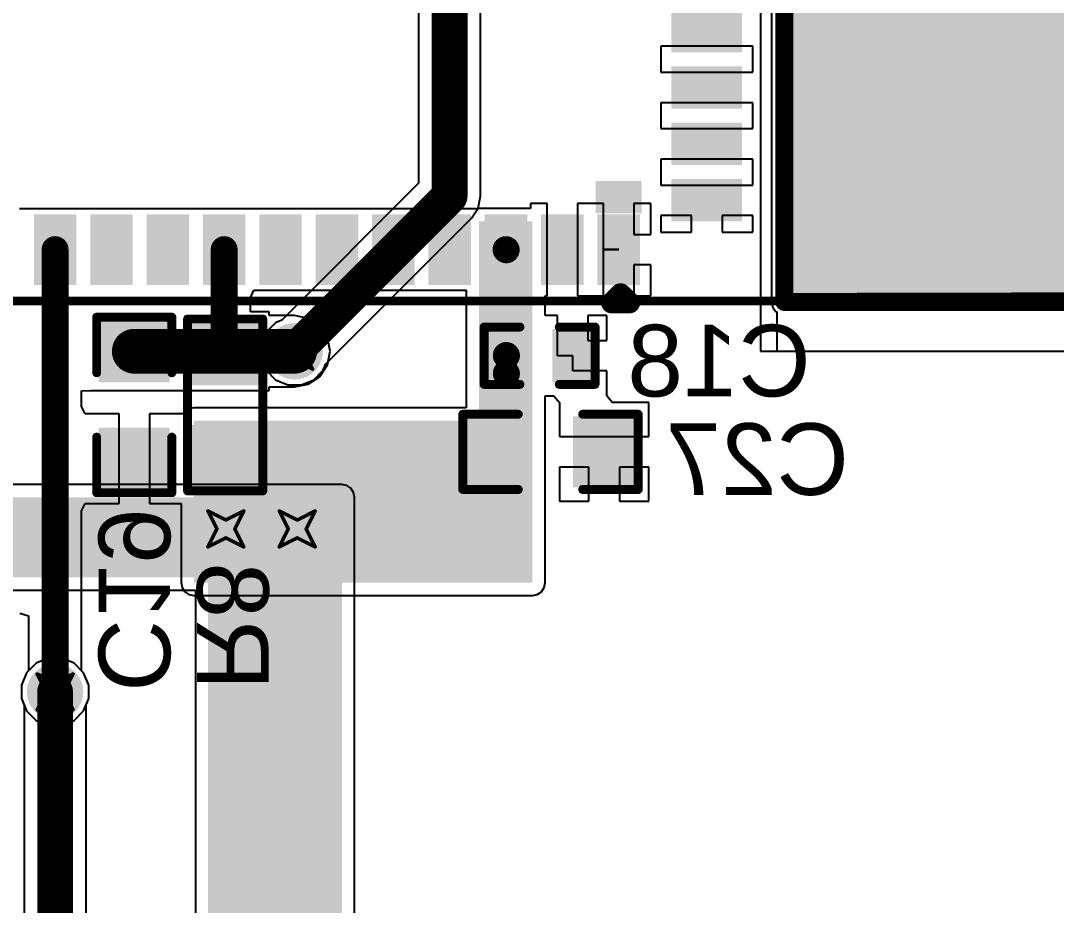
# Model space of a CAD drawing. Header units: inches. Extents: x -0.4 to 12.9, y -0.9 to 6.
# Drawn here: x 2.715 to 3.294, y 1.05 to 1.544 of the extents above; entities that cross this region are included whole.
import ezdxf

# ---------------------------------------------------------------- set-up
doc = ezdxf.new("R2010")
doc.units = ezdxf.units.IN
doc.header["$MEASUREMENT"] = 0
for name, color, linetype in [('Board Outline', 216, 'Continuous'), ('Bottom Layer', 5, 'Continuous'), ('Bottom Overlay', 54, 'Continuous'), ('Bottom Paste', 16, 'Continuous'), ('Bottom Solder', 6, 'Continuous'), ('Deimensions', 6, 'Continuous'), ('Drill Drawing', 1, 'Continuous'), ('Keep-Out Layer', 6, 'Continuous'), ('Multi-Layer', 9, 'Continuous'), ('Top Layer', 1, 'Continuous'), ('Top Solder', 216, 'Continuous'), ('Via Holes', 16, 'Continuous')]:
    doc.layers.add(name, color=color, linetype=linetype)
doc.styles.add('Arial', font='', dxfattribs={"height": 0.2})
doc.styles.get('Arial').set_extended_font_data('Arial')

# ---------------------------------------------------------------- blocks, each defined once
blk = doc.blocks.new('ESP32_MINI_1_N4_B_5')
at = {"layer": 'Bottom Layer'}
for points in [[(-0.24803, 0.13386), (-0.21654, 0.13386), (-0.21654, 0.11811), (-0.24803, 0.11811)], [(-0.24803, 0.10236), (-0.21654, 0.10236), (-0.21654, 0.08661), (-0.24803, 0.08661)], [(-0.24803, 0.07087), (-0.21654, 0.07087), (-0.21654, 0.05512), (-0.24803, 0.05512)], [(-0.24803, 0.03937), (-0.21654, 0.03937), (-0.21654, 0.02362), (-0.24803, 0.02362)], [(-0.24803, 0.00787), (-0.21654, 0.00787), (-0.21654, -0.00787), (-0.24803, -0.00787)], [(-0.24803, -0.02362), (-0.21654, -0.02362), (-0.21654, -0.03937), (-0.24803, -0.03937)], [(-0.24803, -0.05512), (-0.21654, -0.05512), (-0.21654, -0.07087), (-0.24803, -0.07087)], [(-0.24803, -0.08661), (-0.21654, -0.08661), (-0.21654, -0.10236), (-0.24803, -0.10236)], [(-0.24803, -0.11811), (-0.21654, -0.11811), (-0.21654, -0.13386), (-0.24803, -0.13386)], [(-0.24803, -0.14961), (-0.21654, -0.14961), (-0.21654, -0.16535), (-0.24803, -0.16535)], [(-0.24803, -0.1811), (-0.21654, -0.1811), (-0.21654, -0.19685), (-0.24803, -0.19685)], [(-0.19685, -0.22244), (-0.19685, -0.25394), (-0.2126, -0.25394), (-0.2126, -0.22244)], [(-0.16535, -0.22244), (-0.16535, -0.25394), (-0.1811, -0.25394), (-0.1811, -0.22244)], [(-0.13386, -0.22244), (-0.13386, -0.25394), (-0.14961, -0.25394), (-0.14961, -0.22244)], [(-0.10236, -0.22244), (-0.10236, -0.25394), (-0.11811, -0.25394), (-0.11811, -0.22244)]]:
    blk.add_hatch(color=5, dxfattribs=at).paths.add_polyline_path(points)
at = {"layer": 'Bottom Overlay'}
for points in [[(-0.21202, -0.20173), (-0.19402, -0.20173), (-0.19402, -0.1761), (-0.21202, -0.1761)], [(-0.213, -0.46499), (-0.185, -0.46499), (-0.185, -0.30099), (-0.213, -0.30099)], [(-0.116, -0.30099), (-0.144, -0.30099), (-0.144, -0.46499), (-0.116, -0.46499)]]:
    blk.add_hatch(color=54, dxfattribs=at).paths.add_polyline_path(points)
at = {"layer": 'Bottom Paste'}
for points in [[(-0.24803, 0.13386), (-0.21654, 0.13386), (-0.21654, 0.11811), (-0.24803, 0.11811)], [(-0.24803, 0.10236), (-0.21654, 0.10236), (-0.21654, 0.08661), (-0.24803, 0.08661)], [(-0.24803, 0.07087), (-0.21654, 0.07087), (-0.21654, 0.05512), (-0.24803, 0.05512)], [(-0.24803, 0.03937), (-0.21654, 0.03937), (-0.21654, 0.02362), (-0.24803, 0.02362)], [(-0.24803, 0.00787), (-0.21654, 0.00787), (-0.21654, -0.00787), (-0.24803, -0.00787)], [(-0.24803, -0.02362), (-0.21654, -0.02362), (-0.21654, -0.03937), (-0.24803, -0.03937)], [(-0.24803, -0.05512), (-0.21654, -0.05512), (-0.21654, -0.07087), (-0.24803, -0.07087)], [(-0.24803, -0.08661), (-0.21654, -0.08661), (-0.21654, -0.10236), (-0.24803, -0.10236)], [(-0.24803, -0.11811), (-0.21654, -0.11811), (-0.21654, -0.13386), (-0.24803, -0.13386)], [(-0.24803, -0.14961), (-0.21654, -0.14961), (-0.21654, -0.16535), (-0.24803, -0.16535)], [(-0.24803, -0.1811), (-0.21654, -0.1811), (-0.21654, -0.19685), (-0.24803, -0.19685)], [(-0.19685, -0.22244), (-0.19685, -0.25394), (-0.2126, -0.25394), (-0.2126, -0.22244)], [(-0.16535, -0.22244), (-0.16535, -0.25394), (-0.1811, -0.25394), (-0.1811, -0.22244)], [(-0.13386, -0.22244), (-0.13386, -0.25394), (-0.14961, -0.25394), (-0.14961, -0.22244)], [(-0.10236, -0.22244), (-0.10236, -0.25394), (-0.11811, -0.25394), (-0.11811, -0.22244)]]:
    blk.add_hatch(color=16, dxfattribs=at).paths.add_polyline_path(points)
at = {"layer": 'Bottom Solder'}
for points in [[(-0.25203, 0.13786), (-0.21254, 0.13786), (-0.21254, 0.11411), (-0.25203, 0.11411)], [(-0.25203, 0.10636), (-0.21254, 0.10636), (-0.21254, 0.08261), (-0.25203, 0.08261)], [(-0.25203, 0.07487), (-0.21254, 0.07487), (-0.21254, 0.05112), (-0.25203, 0.05112)], [(-0.25203, 0.04337), (-0.21254, 0.04337), (-0.21254, 0.01962), (-0.25203, 0.01962)], [(-0.25203, 0.01187), (-0.21254, 0.01187), (-0.21254, -0.01187), (-0.25203, -0.01187)], [(-0.25203, -0.01962), (-0.21254, -0.01962), (-0.21254, -0.04337), (-0.25203, -0.04337)], [(-0.25203, -0.05112), (-0.21254, -0.05112), (-0.21254, -0.07487), (-0.25203, -0.07487)], [(-0.25203, -0.08261), (-0.21254, -0.08261), (-0.21254, -0.10636), (-0.25203, -0.10636)], [(-0.25203, -0.11411), (-0.21254, -0.11411), (-0.21254, -0.13786), (-0.25203, -0.13786)], [(-0.25203, -0.14561), (-0.21254, -0.14561), (-0.21254, -0.16935), (-0.25203, -0.16935)], [(-0.25203, -0.1771), (-0.21254, -0.1771), (-0.21254, -0.20085), (-0.25203, -0.20085)], [(-0.19285, -0.21844), (-0.19285, -0.25794), (-0.2166, -0.25794), (-0.2166, -0.21844)], [(-0.16135, -0.21844), (-0.16135, -0.25794), (-0.1851, -0.25794), (-0.1851, -0.21844)], [(-0.12986, -0.21844), (-0.12986, -0.25794), (-0.15361, -0.25794), (-0.15361, -0.21844)], [(-0.09836, -0.21844), (-0.09836, -0.25794), (-0.12211, -0.25794), (-0.12211, -0.21844)]]:
    blk.add_hatch(color=6, dxfattribs=at).paths.add_polyline_path(points)
at = {"layer": 'Keep-Out Layer'}
blk.add_hatch(color=6, dxfattribs=at).paths.add_polyline_path([(-0.259, -0.48099), (0.26, -0.48099), (0.26, -0.28399), (-0.259, -0.28399)])
at = {"layer": 'Bottom Overlay'}
for points in [[(-0.261, 0.268, 0.005, 0.005, 0), (-0.261, -0.2815, 0.005, 0.005, 0)], [(-0.262, -0.185, 0.01181, 0.01181, 0), (-0.257, -0.19, 0.01181, 0.01181, 0)], [(-0.262, -0.185, 0.01181, 0.01181, 0), (-0.262, -0.195, 0.01181, 0.01181, 0)], [(-0.257, -0.19, 0.01181, 0.01181, 0), (-0.262, -0.195, 0.01181, 0.01181, 0)], [(-0.261, -0.2815, 0.005, 0.005, 0), (-0.261, -0.483, 0.005, 0.005, 0)], [(-0.261, -0.2815, 0.005, 0.005, 0), (0.2615, -0.2815, 0.005, 0.005, 0)]]:
    blk.add_lwpolyline(points, format="xyseb", dxfattribs=at)
for points in [[(-0.26495, -0.185, 0.00591, 0.00591, 1), (-0.25905, -0.185, 0.00591, 0.00591, 1)], [(-0.26495, -0.185, 0.00591, 0.00591, 1), (-0.25905, -0.185, 0.00591, 0.00591, 1)], [(-0.25995, -0.19, 0.00591, 0.00591, 1), (-0.25405, -0.19, 0.00591, 0.00591, 1)], [(-0.25995, -0.19, 0.00591, 0.00591, 1), (-0.25405, -0.19, 0.00591, 0.00591, 1)], [(-0.26495, -0.195, 0.00591, 0.00591, 1), (-0.25905, -0.195, 0.00591, 0.00591, 1)], [(-0.26495, -0.195, 0.00591, 0.00591, 1), (-0.25905, -0.195, 0.00591, 0.00591, 1)], [(-0.26225, -0.2815, 0.0025, 0.0025, 1), (-0.25975, -0.2815, 0.0025, 0.0025, 1)], [(-0.26225, -0.2815, 0.0025, 0.0025, 1), (-0.25975, -0.2815, 0.0025, 0.0025, 1)], [(-0.26225, -0.2815, 0.0025, 0.0025, 1), (-0.25975, -0.2815, 0.0025, 0.0025, 1)]]:
    blk.add_lwpolyline(points, format="xyseb", close=True, dxfattribs=at)
blk = doc.blocks.new('R___0603_B_16')
at = {"layer": 'Bottom Layer'}
for points in [[(-0.045, -0.0175), (-0.045, 0.0175), (-0.015, 0.0175), (-0.015, -0.0175)], [(0.015, -0.0175), (0.015, 0.0175), (0.045, 0.0175), (0.045, -0.0175)]]:
    blk.add_hatch(color=5, dxfattribs=at).paths.add_polyline_path(points)
at = {"layer": 'Bottom Paste'}
for points in [[(-0.045, -0.0175), (-0.045, 0.0175), (-0.015, 0.0175), (-0.015, -0.0175)], [(0.015, -0.0175), (0.015, 0.0175), (0.045, 0.0175), (0.045, -0.0175)]]:
    blk.add_hatch(color=16, dxfattribs=at).paths.add_polyline_path(points)
at = {"layer": 'Bottom Solder'}
for points in [[(-0.049, -0.0215), (-0.049, 0.0215), (-0.011, 0.0215), (-0.011, -0.0215)], [(0.011, -0.0215), (0.011, 0.0215), (0.049, 0.0215), (0.049, -0.0215)]]:
    blk.add_hatch(color=6, dxfattribs=at).paths.add_polyline_path(points)
at = {"layer": 'Bottom Overlay'}
for points in [[(-0.048, 0.021, 0.005, 0.005, 0), (-0.048, -0.021, 0.005, 0.005, 0)], [(-0.048, 0.021, 0.005, 0.005, 0), (0.048, 0.021, 0.005, 0.005, 0)], [(0.048, 0.021, 0.005, 0.005, 0), (0.048, -0.021, 0.005, 0.005, 0)], [(-0.048, -0.021, 0.005, 0.005, 0), (0.048, -0.021, 0.005, 0.005, 0)]]:
    blk.add_lwpolyline(points, format="xyseb", dxfattribs=at)
for points in [[(-0.04925, 0.021, 0.0025, 0.0025, 1), (-0.04675, 0.021, 0.0025, 0.0025, 1)], [(-0.04925, 0.021, 0.0025, 0.0025, 1), (-0.04675, 0.021, 0.0025, 0.0025, 1)], [(0.04675, 0.021, 0.0025, 0.0025, 1), (0.04925, 0.021, 0.0025, 0.0025, 1)], [(0.04675, 0.021, 0.0025, 0.0025, 1), (0.04925, 0.021, 0.0025, 0.0025, 1)], [(-0.04925, -0.021, 0.0025, 0.0025, 1), (-0.04675, -0.021, 0.0025, 0.0025, 1)], [(-0.04925, -0.021, 0.0025, 0.0025, 1), (-0.04675, -0.021, 0.0025, 0.0025, 1)], [(0.04675, -0.021, 0.0025, 0.0025, 1), (0.04925, -0.021, 0.0025, 0.0025, 1)], [(0.04675, -0.021, 0.0025, 0.0025, 1), (0.04925, -0.021, 0.0025, 0.0025, 1)]]:
    blk.add_lwpolyline(points, format="xyseb", close=True, dxfattribs=at)
blk = doc.blocks.new('C___0603_B_41')
at = {"layer": 'Bottom Layer'}
for points in [[(-0.045, -0.0175), (-0.045, 0.0175), (-0.015, 0.0175), (-0.015, -0.0175)], [(0.015, -0.0175), (0.015, 0.0175), (0.045, 0.0175), (0.045, -0.0175)]]:
    blk.add_hatch(color=5, dxfattribs=at).paths.add_polyline_path(points)
at = {"layer": 'Bottom Paste'}
for points in [[(-0.045, -0.0175), (-0.045, 0.0175), (-0.015, 0.0175), (-0.015, -0.0175)], [(0.015, -0.0175), (0.015, 0.0175), (0.045, 0.0175), (0.045, -0.0175)]]:
    blk.add_hatch(color=16, dxfattribs=at).paths.add_polyline_path(points)
at = {"layer": 'Bottom Solder'}
for points in [[(-0.04736, -0.01986), (-0.04736, 0.01986), (-0.01264, 0.01986), (-0.01264, -0.01986)], [(0.01264, -0.01986), (0.01264, 0.01986), (0.04736, 0.01986), (0.04736, -0.01986)]]:
    blk.add_hatch(color=6, dxfattribs=at).paths.add_polyline_path(points)
at = {"layer": 'Bottom Overlay'}
for points in [[(-0.018, 0.021, 0.005, 0.005, 0), (-0.049, 0.021, 0.005, 0.005, 0)], [(-0.049, 0.021, 0.005, 0.005, 0), (-0.049, -0.021, 0.005, 0.005, 0)], [(0.049, 0.021, 0.005, 0.005, 0), (0.018, 0.021, 0.005, 0.005, 0)], [(0.049, 0.021, 0.005, 0.005, 0), (0.049, -0.021, 0.005, 0.005, 0)], [(-0.018, -0.021, 0.005, 0.005, 0), (-0.049, -0.021, 0.005, 0.005, 0)], [(0.049, -0.021, 0.005, 0.005, 0), (0.018, -0.021, 0.005, 0.005, 0)]]:
    blk.add_lwpolyline(points, format="xyseb", dxfattribs=at)
for points in [[(-0.05025, 0.021, 0.0025, 0.0025, 1), (-0.04775, 0.021, 0.0025, 0.0025, 1)], [(-0.05025, 0.021, 0.0025, 0.0025, 1), (-0.04775, 0.021, 0.0025, 0.0025, 1)], [(-0.01925, 0.021, 0.0025, 0.0025, 1), (-0.01675, 0.021, 0.0025, 0.0025, 1)], [(0.01675, 0.021, 0.0025, 0.0025, 1), (0.01925, 0.021, 0.0025, 0.0025, 1)], [(0.04775, 0.021, 0.0025, 0.0025, 1), (0.05025, 0.021, 0.0025, 0.0025, 1)], [(0.04775, 0.021, 0.0025, 0.0025, 1), (0.05025, 0.021, 0.0025, 0.0025, 1)], [(-0.05025, -0.021, 0.0025, 0.0025, 1), (-0.04775, -0.021, 0.0025, 0.0025, 1)], [(-0.05025, -0.021, 0.0025, 0.0025, 1), (-0.04775, -0.021, 0.0025, 0.0025, 1)], [(-0.01925, -0.021, 0.0025, 0.0025, 1), (-0.01675, -0.021, 0.0025, 0.0025, 1)], [(0.01675, -0.021, 0.0025, 0.0025, 1), (0.01925, -0.021, 0.0025, 0.0025, 1)], [(0.04775, -0.021, 0.0025, 0.0025, 1), (0.05025, -0.021, 0.0025, 0.0025, 1)], [(0.04775, -0.021, 0.0025, 0.0025, 1), (0.05025, -0.021, 0.0025, 0.0025, 1)]]:
    blk.add_lwpolyline(points, format="xyseb", close=True, dxfattribs=at)
blk = doc.blocks.new('C___0603_B_45')
at = {"layer": 'Bottom Layer'}
for points in [[(-0.045, -0.0175), (-0.045, 0.0175), (-0.015, 0.0175), (-0.015, -0.0175)], [(0.015, -0.0175), (0.015, 0.0175), (0.045, 0.0175), (0.045, -0.0175)]]:
    blk.add_hatch(color=5, dxfattribs=at).paths.add_polyline_path(points)
at = {"layer": 'Bottom Paste'}
for points in [[(-0.045, -0.0175), (-0.045, 0.0175), (-0.015, 0.0175), (-0.015, -0.0175)], [(0.015, -0.0175), (0.015, 0.0175), (0.045, 0.0175), (0.045, -0.0175)]]:
    blk.add_hatch(color=16, dxfattribs=at).paths.add_polyline_path(points)
at = {"layer": 'Bottom Solder'}
for points in [[(-0.04736, -0.01986), (-0.04736, 0.01986), (-0.01264, 0.01986), (-0.01264, -0.01986)], [(0.01264, -0.01986), (0.01264, 0.01986), (0.04736, 0.01986), (0.04736, -0.01986)]]:
    blk.add_hatch(color=6, dxfattribs=at).paths.add_polyline_path(points)
at = {"layer": 'Bottom Overlay'}
for points in [[(-0.018, 0.021, 0.005, 0.005, 0), (-0.049, 0.021, 0.005, 0.005, 0)], [(-0.049, -0.021, 0.005, 0.005, 0), (-0.049, 0.021, 0.005, 0.005, 0)], [(0.049, 0.021, 0.005, 0.005, 0), (0.018, 0.021, 0.005, 0.005, 0)], [(0.049, -0.021, 0.005, 0.005, 0), (0.049, 0.021, 0.005, 0.005, 0)], [(-0.018, -0.021, 0.005, 0.005, 0), (-0.049, -0.021, 0.005, 0.005, 0)], [(0.049, -0.021, 0.005, 0.005, 0), (0.018, -0.021, 0.005, 0.005, 0)]]:
    blk.add_lwpolyline(points, format="xyseb", dxfattribs=at)
for points in [[(-0.05025, 0.021, 0.0025, 0.0025, 1), (-0.04775, 0.021, 0.0025, 0.0025, 1)], [(-0.05025, 0.021, 0.0025, 0.0025, 1), (-0.04775, 0.021, 0.0025, 0.0025, 1)], [(-0.01925, 0.021, 0.0025, 0.0025, 1), (-0.01675, 0.021, 0.0025, 0.0025, 1)], [(0.01675, 0.021, 0.0025, 0.0025, 1), (0.01925, 0.021, 0.0025, 0.0025, 1)], [(0.04775, 0.021, 0.0025, 0.0025, 1), (0.05025, 0.021, 0.0025, 0.0025, 1)], [(0.04775, 0.021, 0.0025, 0.0025, 1), (0.05025, 0.021, 0.0025, 0.0025, 1)], [(-0.05025, -0.021, 0.0025, 0.0025, 1), (-0.04775, -0.021, 0.0025, 0.0025, 1)], [(-0.05025, -0.021, 0.0025, 0.0025, 1), (-0.04775, -0.021, 0.0025, 0.0025, 1)], [(-0.01925, -0.021, 0.0025, 0.0025, 1), (-0.01675, -0.021, 0.0025, 0.0025, 1)], [(0.01675, -0.021, 0.0025, 0.0025, 1), (0.01925, -0.021, 0.0025, 0.0025, 1)], [(0.04775, -0.021, 0.0025, 0.0025, 1), (0.05025, -0.021, 0.0025, 0.0025, 1)], [(0.04775, -0.021, 0.0025, 0.0025, 1), (0.05025, -0.021, 0.0025, 0.0025, 1)]]:
    blk.add_lwpolyline(points, format="xyseb", close=True, dxfattribs=at)
blk = doc.blocks.new('C___0402_B_46')
at = {"layer": 'Bottom Layer'}
for points in [[(-0.0095, 0.0125), (-0.0095, -0.0125), (-0.0275, -0.0125), (-0.0275, 0.0125)], [(0.0275, 0.0125), (0.0275, -0.0125), (0.0095, -0.0125), (0.0095, 0.0125)]]:
    blk.add_hatch(color=5, dxfattribs=at).paths.add_polyline_path(points)
at = {"layer": 'Bottom Paste'}
for points in [[(-0.0095, 0.0125), (-0.0095, -0.0125), (-0.0275, -0.0125), (-0.0275, 0.0125)], [(0.0275, 0.0125), (0.0275, -0.0125), (0.0095, -0.0125), (0.0095, 0.0125)]]:
    blk.add_hatch(color=16, dxfattribs=at).paths.add_polyline_path(points)
at = {"layer": 'Bottom Solder'}
for points in [[(-0.00714, 0.01486), (-0.00714, -0.01486), (-0.02986, -0.01486), (-0.02986, 0.01486)], [(0.02986, 0.01486), (0.02986, -0.01486), (0.00714, -0.01486), (0.00714, 0.01486)]]:
    blk.add_hatch(color=6, dxfattribs=at).paths.add_polyline_path(points)
at = {"layer": 'Bottom Overlay'}
for points in [[(-0.031, 0.016, 0.005, 0.005, 0), (-0.031, -0.016, 0.005, 0.005, 0)], [(-0.011, 0.016, 0.005, 0.005, 0), (-0.031, 0.016, 0.005, 0.005, 0)], [(0.031, 0.016, 0.005, 0.005, 0), (0.011, 0.016, 0.005, 0.005, 0)], [(0.031, 0.016, 0.005, 0.005, 0), (0.031, -0.016, 0.005, 0.005, 0)], [(-0.011, -0.016, 0.005, 0.005, 0), (-0.031, -0.016, 0.005, 0.005, 0)], [(0.031, -0.016, 0.005, 0.005, 0), (0.011, -0.016, 0.005, 0.005, 0)]]:
    blk.add_lwpolyline(points, format="xyseb", dxfattribs=at)
for points in [[(-0.03225, 0.016, 0.0025, 0.0025, 1), (-0.02975, 0.016, 0.0025, 0.0025, 1)], [(-0.03225, 0.016, 0.0025, 0.0025, 1), (-0.02975, 0.016, 0.0025, 0.0025, 1)], [(-0.01225, 0.016, 0.0025, 0.0025, 1), (-0.00975, 0.016, 0.0025, 0.0025, 1)], [(0.00975, 0.016, 0.0025, 0.0025, 1), (0.01225, 0.016, 0.0025, 0.0025, 1)], [(0.02975, 0.016, 0.0025, 0.0025, 1), (0.03225, 0.016, 0.0025, 0.0025, 1)], [(0.02975, 0.016, 0.0025, 0.0025, 1), (0.03225, 0.016, 0.0025, 0.0025, 1)], [(-0.03225, -0.016, 0.0025, 0.0025, 1), (-0.02975, -0.016, 0.0025, 0.0025, 1)], [(-0.03225, -0.016, 0.0025, 0.0025, 1), (-0.02975, -0.016, 0.0025, 0.0025, 1)], [(-0.01225, -0.016, 0.0025, 0.0025, 1), (-0.00975, -0.016, 0.0025, 0.0025, 1)], [(0.00975, -0.016, 0.0025, 0.0025, 1), (0.01225, -0.016, 0.0025, 0.0025, 1)], [(0.02975, -0.016, 0.0025, 0.0025, 1), (0.03225, -0.016, 0.0025, 0.0025, 1)], [(0.02975, -0.016, 0.0025, 0.0025, 1), (0.03225, -0.016, 0.0025, 0.0025, 1)]]:
    blk.add_lwpolyline(points, format="xyseb", close=True, dxfattribs=at)

msp = doc.modelspace()

# ---------------------------------------------------------------- hatches: boundary and pattern name
at = {"layer": 'Bottom Layer'}
for points in [[(2.97154, 1.23), (3.0014, 1.23), (3.0014, 1.43177), (2.97154, 1.43177)], [(2.81225, 1.23), (2.99654, 1.23), (2.99654, 1.32054), (2.81225, 1.32054)]]:
    msp.add_hatch(color=5, dxfattribs=at).paths.add_polyline_path(points)
h = msp.add_hatch(color=5, dxfattribs=at)
edge = h.paths.add_edge_path()
edge.add_arc((2.86857, 1.35925), 0.01181, 0, 360)
h = msp.add_hatch(color=5, dxfattribs=at)
edge = h.paths.add_edge_path()
edge.add_arc((2.83012, 1.26), 0.01181, 0, 360)
h = msp.add_hatch(color=5, dxfattribs=at)
edge = h.paths.add_edge_path()
edge.add_arc((2.87, 1.26), 0.01181, 0, 360)
h = msp.add_hatch(color=5, dxfattribs=at)
edge = h.paths.add_edge_path()
edge.add_arc((2.73471, 1.169), 0.01181, 0, 360)
at = {"layer": 'Bottom Solder'}
h = msp.add_hatch(color=6, dxfattribs=at)
edge = h.paths.add_edge_path()
edge.add_arc((2.86857, 1.35925), 0.01581, 0, 360)
h = msp.add_hatch(color=6, dxfattribs=at)
edge = h.paths.add_edge_path()
edge.add_arc((2.83012, 1.26), 0.01581, 0, 360)
h = msp.add_hatch(color=6, dxfattribs=at)
edge = h.paths.add_edge_path()
edge.add_arc((2.87, 1.26), 0.01581, 0, 360)
h = msp.add_hatch(color=6, dxfattribs=at)
edge = h.paths.add_edge_path()
edge.add_arc((2.73471, 1.169), 0.01581, 0, 360)
at = {"layer": 'Top Layer'}
h = msp.add_hatch(color=1, dxfattribs=at)
edge = h.paths.add_edge_path()
edge.add_arc((2.86857, 1.35925), 0.01181, 0, 360)
for points in [[(2.57195, 1.23302), (2.89495, 1.23302), (2.89495, 1.27767), (2.57195, 1.27767)], [(2.82022, 0.26), (2.89495, 0.26), (2.89495, 1.27767), (2.82022, 1.27767)]]:
    msp.add_hatch(color=1, dxfattribs=at).paths.add_polyline_path(points)
h = msp.add_hatch(color=1, dxfattribs=at)
edge = h.paths.add_edge_path()
edge.add_arc((2.83012, 1.26), 0.01181, 0, 360)
h = msp.add_hatch(color=1, dxfattribs=at)
edge = h.paths.add_edge_path()
edge.add_arc((2.87, 1.26), 0.01181, 0, 360)
h = msp.add_hatch(color=1, dxfattribs=at)
edge = h.paths.add_edge_path()
edge.add_arc((2.73471, 1.169), 0.01181, 0, 360)
at = {"layer": 'Top Solder'}
h = msp.add_hatch(color=216, dxfattribs=at)
edge = h.paths.add_edge_path()
edge.add_arc((2.86857, 1.35925), 0.01581, 0, 360)
h = msp.add_hatch(color=216, dxfattribs=at)
edge = h.paths.add_edge_path()
edge.add_arc((2.83012, 1.26), 0.01581, 0, 360)
h = msp.add_hatch(color=216, dxfattribs=at)
edge = h.paths.add_edge_path()
edge.add_arc((2.87, 1.26), 0.01581, 0, 360)
h = msp.add_hatch(color=216, dxfattribs=at)
edge = h.paths.add_edge_path()
edge.add_arc((2.73471, 1.169), 0.01581, 0, 360)
at = {"layer": 'Via Holes'}
h = msp.add_hatch(color=7, dxfattribs=at)
edge = h.paths.add_edge_path()
edge.add_arc((2.86857, 1.35925), 0.00591, 0, 360)
h = msp.add_hatch(color=7, dxfattribs=at)
edge = h.paths.add_edge_path()
edge.add_arc((2.83012, 1.26), 0.00591, 0, 360)
h = msp.add_hatch(color=7, dxfattribs=at)
edge = h.paths.add_edge_path()
edge.add_arc((2.87, 1.26), 0.00591, 0, 360)
h = msp.add_hatch(color=7, dxfattribs=at)
edge = h.paths.add_edge_path()
edge.add_arc((2.73471, 1.169), 0.00591, 0, 360)

# ---------------------------------------------------------------- linework, layer by layer
at = {"layer": 'Board Outline'}
for points in [[(3.14219, 1.38678, 0.01, 0.01, 0), (3.14219, 1.91081, 0.01, 0.01, 0)], [(3.14219, 1.38678, 0.01, 0.01, 0), (3.34646, 1.38722, 0.01, 0.01, 0)]]:
    msp.add_lwpolyline(points, format="xyseb", dxfattribs=at)
msp.add_lwpolyline([(3.13969, 1.38678, 0.005, 0.005, 1), (3.14469, 1.38678, 0.005, 0.005, 1)], format="xyseb", close=True, dxfattribs=at)
msp.add_lwpolyline([(3.13969, 1.38678, 0.005, 0.005, 1), (3.14469, 1.38678, 0.005, 0.005, 1)], format="xyseb", close=True, dxfattribs=at)
at = {"layer": 'Bottom Layer'}
for p, q in [((3.13505, 1.91081), (3.13505, 1.38678)), ((3.12463, 1.52957), (3.07314, 1.52957)), ((3.07314, 1.52957), (3.07314, 1.5202)), ((3.12463, 1.5202), (3.12463, 1.52957)), ((3.07314, 1.5202), (3.07314, 1.51507)), ((3.12463, 1.51507), (3.12463, 1.5202)), ((3.07314, 1.51507), (3.12463, 1.51507)), ((3.12463, 1.49807), (3.07314, 1.49807)), ((3.07314, 1.49807), (3.07314, 1.4887)), ((3.12463, 1.4887), (3.12463, 1.49807)), ((3.07314, 1.4887), (3.07314, 1.48358)), ((3.12463, 1.48358), (3.12463, 1.4887)), ((3.07314, 1.48358), (3.12463, 1.48358)), ((3.12463, 1.46658), (3.07314, 1.46658)), ((3.07314, 1.46658), (3.07314, 1.4572)), ((3.12463, 1.4572), (3.12463, 1.46658)), ((3.07314, 1.4572), (3.07314, 1.45208)), ((3.12463, 1.45208), (3.12463, 1.4572)), ((3.07314, 1.45208), (3.12463, 1.45208)), ((3.00968, 1.44177), (3.0003, 1.44177)), ((3.0003, 1.44177), (3.0003, 1.43891)), ((3.00968, 1.41602), (3.00968, 1.44177)), ((3.04117, 1.44177), (3.02668, 1.44177)), ((3.02668, 1.44177), (3.02668, 1.41602)), ((3.04117, 1.41602), (3.04117, 1.44177)), ((3.06755, 1.44177), (3.05817, 1.44177)), ((3.05817, 1.44177), (3.05817, 1.42452)), ((3.06755, 1.42452), (3.06755, 1.44177)), ((2.71984, 1.43877), (2.71484, 1.43877)), ((2.72309, 1.43877), (2.71984, 1.43877)), ((2.74633, 1.43877), (2.72309, 1.43877)), ((2.75133, 1.43877), (2.74633, 1.43877)), ((2.75459, 1.43877), (2.75133, 1.43877)), ((2.77783, 1.43877), (2.75459, 1.43877)), ((2.78283, 1.43877), (2.77783, 1.43877)), ((2.78608, 1.43877), (2.78283, 1.43877)), ((2.80933, 1.43877), (2.78608, 1.43877)), ((2.81433, 1.43877), (2.80933, 1.43877)), ((2.81758, 1.43877), (2.81433, 1.43877)), ((2.84082, 1.43877), (2.81758, 1.43877)), ((2.84582, 1.43877), (2.84082, 1.43877)), ((2.84907, 1.43877), (2.84582, 1.43877)), ((2.87232, 1.43877), (2.84907, 1.43877)), ((2.87732, 1.43877), (2.87232, 1.43877)), ((2.88057, 1.43877), (2.87732, 1.43877)), ((2.90381, 1.43877), (2.88057, 1.43877)), ((2.90881, 1.43877), (2.90381, 1.43877)), ((2.91207, 1.43877), (2.90881, 1.43877)), ((2.93531, 1.43877), (2.91207, 1.43877)), ((2.94031, 1.43877), (2.93531, 1.43877)), ((2.94356, 1.43877), (2.94031, 1.43877)), ((2.97006, 1.43877), (2.94356, 1.43877)), ((2.97021, 1.43865), (2.97006, 1.43877)), ((2.97006, 1.43877), (2.97006, 1.43877)), ((2.97154, 1.43891), (2.97021, 1.43865)), ((3.0003, 1.43891), (2.97154, 1.43891)), ((3.09038, 1.43508), (3.07314, 1.43508)), ((3.07314, 1.43508), (3.07314, 1.42571)), ((3.09038, 1.42571), (3.09038, 1.43508)), ((3.12463, 1.43508), (3.10738, 1.43508)), ((3.10738, 1.43508), (3.10738, 1.42571)), ((3.12463, 1.42571), (3.12463, 1.43508)), ((3.05817, 1.42452), (3.06755, 1.42452)), ((3.07314, 1.42571), (3.09038, 1.42571)), ((3.10738, 1.42571), (3.12463, 1.42571)), ((3.00968, 1.39028), (3.00968, 1.41602)), ((3.02668, 1.41602), (3.02668, 1.39028)), ((3.04117, 1.39028), (3.04117, 1.41602)), ((3.04117, 1.41602), (3.04967, 1.41602)), ((3.04967, 1.41602), (3.04117, 1.41602)), ((3.04967, 1.41602), (3.04967, 1.41602)), ((3.06755, 1.40752), (3.05817, 1.40752)), ((3.05817, 1.40752), (3.05817, 1.39028)), ((3.06755, 1.39028), (3.06755, 1.40752)), ((2.84398, 1.38904), (2.84582, 1.39328)), ((2.84398, 1.38125), (2.84398, 1.38904)), ((2.84582, 1.39328), (2.84907, 1.39328)), ((2.84907, 1.39328), (2.87232, 1.39328)), ((2.87232, 1.39328), (2.87557, 1.39328)), ((2.87557, 1.39328), (2.88057, 1.39328)), ((2.88057, 1.39328), (2.90381, 1.39328)), ((2.90381, 1.39328), (2.90707, 1.39328)), ((2.90707, 1.39328), (2.91207, 1.39328)), ((2.91207, 1.39328), (2.93531, 1.39328)), ((2.93531, 1.39328), (2.93856, 1.39328)), ((2.93856, 1.39328), (2.94356, 1.39328)), ((2.94356, 1.39328), (2.9644, 1.39328)), ((2.9644, 1.39328), (2.9644, 1.32768)), ((3.00854, 1.37925), (3.00854, 1.39028)), ((3.00854, 1.39028), (3.00968, 1.39028)), ((3.02668, 1.39028), (3.04117, 1.39028)), ((3.05817, 1.39028), (3.06755, 1.39028)), ((3.13505, 1.38678), (3.13506, 1.38677)), ((3.13506, 1.38677), (3.13505, 1.38676)), ((3.13505, 1.38676), (3.13532, 1.38543)), ((3.13532, 1.38543), (3.1356, 1.38404)), ((3.1356, 1.38404), (3.1356, 1.38404)), ((3.1356, 1.38404), (3.1356, 1.38403)), ((3.1356, 1.38403), (3.13638, 1.38288)), ((2.85425, 1.38125), (2.84398, 1.38125)), ((2.85425, 1.37913), (2.85425, 1.38125)), ((2.86857, 1.37913), (2.85425, 1.37913)), ((2.87618, 1.37762), (2.86857, 1.37913)), ((2.88263, 1.37331), (2.87618, 1.37762)), ((3.01545, 1.37925), (3.00854, 1.37925)), ((3.01545, 1.35675), (3.01545, 1.37925)), ((3.04295, 1.37925), (3.03245, 1.37925)), ((3.03245, 1.37925), (3.03245, 1.36525)), ((3.04295, 1.36525), (3.04295, 1.37925)), ((3.13638, 1.38288), (3.13714, 1.38173)), ((3.13714, 1.38173), (3.13715, 1.38173)), ((3.13715, 1.38173), (3.13716, 1.38172)), ((3.13716, 1.38172), (3.13797, 1.38118)), ((3.13797, 1.38118), (3.13797, 1.35925)), ((2.88694, 1.36686), (2.88263, 1.37331)), ((2.88845, 1.35925), (2.88694, 1.36686)), ((3.03245, 1.36525), (3.04295, 1.36525)), ((2.88694, 1.35164), (2.88845, 1.35925)), ((3.02395, 1.35675), (3.01545, 1.35675)), ((3.02395, 1.34825), (3.02395, 1.35675)), ((3.13797, 1.35925), (3.31797, 1.35925)), ((2.88263, 1.34519), (2.88694, 1.35164)), ((2.87618, 1.34088), (2.88263, 1.34519)), ((3.04295, 1.34825), (3.02395, 1.34825)), ((3.04295, 1.33554), (3.04295, 1.34825)), ((2.7495, 1.33714), (2.75445, 1.33725)), ((2.7495, 1.32844), (2.7495, 1.33714)), ((2.75445, 1.33725), (2.7545, 1.33725)), ((2.7545, 1.33725), (2.80345, 1.33725)), ((2.80345, 1.33725), (2.80345, 1.33725)), ((2.80345, 1.33725), (2.80525, 1.33725)), ((2.80525, 1.33725), (2.80525, 1.33725)), ((2.80525, 1.33725), (2.85425, 1.33725)), ((2.85425, 1.33725), (2.85425, 1.33937)), ((2.85425, 1.33937), (2.86857, 1.33937)), ((2.86857, 1.33937), (2.87618, 1.34088)), ((3.00854, 1.23), (3.00854, 1.33425)), ((3.00854, 1.33425), (3.01342, 1.33425)), ((3.01342, 1.33425), (3.01654, 1.33054)), ((3.04295, 1.33425), (3.04295, 1.33554)), ((3.04606, 1.33054), (3.04295, 1.33425)), ((2.75145, 1.32425), (2.7495, 1.32844)), ((2.8072, 1.32559), (2.80631, 1.32425)), ((2.80952, 1.32714), (2.8072, 1.32559)), ((2.81225, 1.32768), (2.80952, 1.32714)), ((2.9644, 1.32768), (2.81225, 1.32768)), ((3.01654, 1.33054), (3.01654, 1.32925)), ((3.01654, 1.32925), (3.01654, 1.31154)), ((3.06654, 1.33054), (3.04606, 1.33054)), ((3.06654, 1.31154), (3.06654, 1.33054)), ((2.7545, 1.32425), (2.75145, 1.32425)), ((2.77045, 1.32425), (2.7545, 1.32425)), ((2.77045, 1.29925), (2.77045, 1.32425)), ((2.80631, 1.32425), (2.78745, 1.32425)), ((2.78745, 1.32425), (2.78745, 1.29925)), ((3.01654, 1.31154), (3.04154, 1.31154)), ((3.04154, 1.31154), (3.06654, 1.31154)), ((2.77045, 1.27425), (2.77045, 1.29925)), ((2.78745, 1.29925), (2.78745, 1.27425)), ((3.03304, 1.29454), (3.01654, 1.29454)), ((3.01654, 1.29454), (3.01654, 1.27554)), ((3.03304, 1.27554), (3.03304, 1.29454)), ((3.06654, 1.29454), (3.05004, 1.29454)), ((3.05004, 1.29454), (3.05004, 1.27554)), ((3.06654, 1.27554), (3.06654, 1.29454)), ((2.7495, 1.27006), (2.75145, 1.27425)), ((2.75145, 1.27425), (2.7545, 1.27425)), ((2.7545, 1.27425), (2.77045, 1.27425)), ((2.78745, 1.27425), (2.80511, 1.27425)), ((2.80511, 1.27425), (2.80511, 1.23)), ((3.01654, 1.27554), (3.03304, 1.27554)), ((3.05004, 1.27554), (3.06654, 1.27554)), ((2.7495, 1.18082), (2.7495, 1.27006)), ((2.80511, 1.23), (2.80566, 1.22727)), ((2.80566, 1.22727), (2.8072, 1.22495)), ((3.00645, 1.22495), (3.00799, 1.22727)), ((3.00799, 1.22727), (3.00854, 1.23)), ((2.8072, 1.22495), (2.80952, 1.22341)), ((2.80952, 1.22341), (2.81225, 1.22286)), ((2.81225, 1.22286), (3.0014, 1.22286)), ((3.0014, 1.22286), (3.00413, 1.22341)), ((3.00413, 1.22341), (3.00645, 1.22495)), ((2.71493, 1.21292), (2.71993, 1.21141)), ((2.71993, 1.21141), (2.71993, 1.18082)), ((2.71993, 1.18082), (2.71876, 1.17966)), ((2.75066, 1.17966), (2.7495, 1.18082)), ((2.71876, 1.17966), (2.7159, 1.17274)), ((2.75352, 1.17274), (2.75066, 1.17966)), ((2.7159, 1.17274), (2.7159, 1.16526)), ((2.75352, 1.16526), (2.75352, 1.17274)), ((2.7159, 1.16526), (2.71876, 1.15834)), ((2.75066, 1.15834), (2.75352, 1.16526)), ((2.71876, 1.15834), (2.72406, 1.15305)), ((2.74537, 1.15305), (2.75066, 1.15834)), ((2.72406, 1.15305), (2.73097, 1.15019)), ((2.73845, 1.15019), (2.74537, 1.15305)), ((2.73097, 1.15019), (2.73845, 1.15019))]:
    msp.add_line(p, q, dxfattribs=at)
for points in [[(2.73471, 1.169, 0.015, 0.015, 0), (2.73471, 1.41602, 0.015, 0.015, 0)], [(2.8292, 1.35925, 0.015, 0.015, 0), (2.8292, 1.41602, 0.015, 0.015, 0)], [(2.98668, 1.41602, 0.015, 0.015, 0), (2.98682, 1.41589, 0.015, 0.015, 0)], [(2.77895, 1.35925, 0.025, 0.025, 0), (2.8292, 1.35925, 0.025, 0.025, 0)], [(2.77895, 1.35925, 0.025, 0.025, 0), (2.82975, 1.35925, 0.025, 0.025, 0)], [(2.8292, 1.35925, 0.025, 0.025, 0), (2.86857, 1.35925, 0.025, 0.025, 0)], [(2.98682, 1.35689, 0.015, 0.015, 0), (2.98695, 1.35675, 0.015, 0.015, 0)], [(2.98682, 1.34689, 0.015, 0.015, 0), (2.98695, 1.34675, 0.015, 0.015, 0)]]:
    msp.add_lwpolyline(points, format="xyseb", dxfattribs=at)
for points in [[(2.73096, 1.41602, 0.0075, 0.0075, 1), (2.73846, 1.41602, 0.0075, 0.0075, 1)], [(2.82545, 1.41602, 0.0075, 0.0075, 1), (2.83295, 1.41602, 0.0075, 0.0075, 1)], [(2.98293, 1.41602, 0.0075, 0.0075, 1), (2.99043, 1.41602, 0.0075, 0.0075, 1)], [(2.98307, 1.41589, 0.0075, 0.0075, 1), (2.99057, 1.41589, 0.0075, 0.0075, 1)], [(2.7727, 1.35925, 0.0125, 0.0125, 1), (2.7852, 1.35925, 0.0125, 0.0125, 1)], [(2.7727, 1.35925, 0.0125, 0.0125, 1), (2.7852, 1.35925, 0.0125, 0.0125, 1)], [(2.82295, 1.35925, 0.0125, 0.0125, 1), (2.83545, 1.35925, 0.0125, 0.0125, 1)], [(2.82295, 1.35925, 0.0125, 0.0125, 1), (2.83545, 1.35925, 0.0125, 0.0125, 1)], [(2.8235, 1.35925, 0.0125, 0.0125, 1), (2.836, 1.35925, 0.0125, 0.0125, 1)], [(2.86232, 1.35925, 0.0125, 0.0125, 1), (2.87482, 1.35925, 0.0125, 0.0125, 1)], [(2.82545, 1.35925, 0.0075, 0.0075, 1), (2.83295, 1.35925, 0.0075, 0.0075, 1)], [(2.98307, 1.35689, 0.0075, 0.0075, 1), (2.99057, 1.35689, 0.0075, 0.0075, 1)], [(2.9832, 1.35675, 0.0075, 0.0075, 1), (2.9907, 1.35675, 0.0075, 0.0075, 1)], [(2.98307, 1.34689, 0.0075, 0.0075, 1), (2.99057, 1.34689, 0.0075, 0.0075, 1)], [(2.9832, 1.34675, 0.0075, 0.0075, 1), (2.9907, 1.34675, 0.0075, 0.0075, 1)], [(2.73096, 1.169, 0.0075, 0.0075, 1), (2.73846, 1.169, 0.0075, 0.0075, 1)]]:
    msp.add_lwpolyline(points, format="xyseb", close=True, dxfattribs=at)
at = {"layer": 'Deimensions'}
msp.add_lwpolyline([(3.15219, 1.38678, 0.01, 0.01, 0), (3.49, 1.38678, 0.01, 0.01, 0)], format="xyseb", dxfattribs=at)
msp.add_lwpolyline([(3.14969, 1.38678, 0.005, 0.005, 1), (3.15469, 1.38678, 0.005, 0.005, 1)], format="xyseb", close=True, dxfattribs=at)
at = {"layer": 'Drill Drawing'}
for points in [[(2.85857, 1.36925, 0.002, 0.002, 0), (2.86857, 1.36425, 0.002, 0.002, 0)], [(2.85857, 1.36925, 0.002, 0.002, 0), (2.86357, 1.35925, 0.002, 0.002, 0)], [(2.86857, 1.36425, 0.002, 0.002, 0), (2.87857, 1.36925, 0.002, 0.002, 0)], [(2.87357, 1.35925, 0.002, 0.002, 0), (2.87857, 1.36925, 0.002, 0.002, 0)], [(2.85857, 1.34925, 0.002, 0.002, 0), (2.86357, 1.35925, 0.002, 0.002, 0)], [(2.87357, 1.35925, 0.002, 0.002, 0), (2.87857, 1.34925, 0.002, 0.002, 0)], [(2.85857, 1.34925, 0.002, 0.002, 0), (2.86857, 1.35425, 0.002, 0.002, 0)], [(2.86857, 1.35425, 0.002, 0.002, 0), (2.87857, 1.34925, 0.002, 0.002, 0)], [(2.82012, 1.27, 0.002, 0.002, 0), (2.83012, 1.265, 0.002, 0.002, 0)], [(2.82012, 1.27, 0.002, 0.002, 0), (2.82512, 1.26, 0.002, 0.002, 0)], [(2.83012, 1.265, 0.002, 0.002, 0), (2.84012, 1.27, 0.002, 0.002, 0)], [(2.83512, 1.26, 0.002, 0.002, 0), (2.84012, 1.27, 0.002, 0.002, 0)], [(2.86, 1.27, 0.002, 0.002, 0), (2.87, 1.265, 0.002, 0.002, 0)], [(2.86, 1.27, 0.002, 0.002, 0), (2.865, 1.26, 0.002, 0.002, 0)], [(2.87, 1.265, 0.002, 0.002, 0), (2.88, 1.27, 0.002, 0.002, 0)], [(2.875, 1.26, 0.002, 0.002, 0), (2.88, 1.27, 0.002, 0.002, 0)], [(2.82012, 1.25, 0.002, 0.002, 0), (2.82512, 1.26, 0.002, 0.002, 0)], [(2.82012, 1.25, 0.002, 0.002, 0), (2.83012, 1.255, 0.002, 0.002, 0)], [(2.83012, 1.255, 0.002, 0.002, 0), (2.84012, 1.25, 0.002, 0.002, 0)], [(2.83512, 1.26, 0.002, 0.002, 0), (2.84012, 1.25, 0.002, 0.002, 0)], [(2.86, 1.25, 0.002, 0.002, 0), (2.865, 1.26, 0.002, 0.002, 0)], [(2.86, 1.25, 0.002, 0.002, 0), (2.87, 1.255, 0.002, 0.002, 0)], [(2.87, 1.255, 0.002, 0.002, 0), (2.88, 1.25, 0.002, 0.002, 0)], [(2.875, 1.26, 0.002, 0.002, 0), (2.88, 1.25, 0.002, 0.002, 0)], [(2.72471, 1.179, 0.002, 0.002, 0), (2.73471, 1.174, 0.002, 0.002, 0)], [(2.72471, 1.179, 0.002, 0.002, 0), (2.72971, 1.169, 0.002, 0.002, 0)], [(2.73471, 1.174, 0.002, 0.002, 0), (2.74471, 1.179, 0.002, 0.002, 0)], [(2.73971, 1.169, 0.002, 0.002, 0), (2.74471, 1.179, 0.002, 0.002, 0)], [(2.72471, 1.159, 0.002, 0.002, 0), (2.72971, 1.169, 0.002, 0.002, 0)], [(2.73971, 1.169, 0.002, 0.002, 0), (2.74471, 1.159, 0.002, 0.002, 0)], [(2.72471, 1.159, 0.002, 0.002, 0), (2.73471, 1.164, 0.002, 0.002, 0)], [(2.73471, 1.164, 0.002, 0.002, 0), (2.74471, 1.159, 0.002, 0.002, 0)]]:
    msp.add_lwpolyline(points, format="xyseb", dxfattribs=at)
for points in [[(2.85807, 1.36925, 0.001, 0.001, 1), (2.85907, 1.36925, 0.001, 0.001, 1)], [(2.85807, 1.36925, 0.001, 0.001, 1), (2.85907, 1.36925, 0.001, 0.001, 1)], [(2.87807, 1.36925, 0.001, 0.001, 1), (2.87907, 1.36925, 0.001, 0.001, 1)], [(2.87807, 1.36925, 0.001, 0.001, 1), (2.87907, 1.36925, 0.001, 0.001, 1)], [(2.86307, 1.35925, 0.001, 0.001, 1), (2.86407, 1.35925, 0.001, 0.001, 1)], [(2.86307, 1.35925, 0.001, 0.001, 1), (2.86407, 1.35925, 0.001, 0.001, 1)], [(2.86807, 1.36425, 0.001, 0.001, 1), (2.86907, 1.36425, 0.001, 0.001, 1)], [(2.86807, 1.36425, 0.001, 0.001, 1), (2.86907, 1.36425, 0.001, 0.001, 1)], [(2.87307, 1.35925, 0.001, 0.001, 1), (2.87407, 1.35925, 0.001, 0.001, 1)], [(2.87307, 1.35925, 0.001, 0.001, 1), (2.87407, 1.35925, 0.001, 0.001, 1)], [(2.86807, 1.35425, 0.001, 0.001, 1), (2.86907, 1.35425, 0.001, 0.001, 1)], [(2.86807, 1.35425, 0.001, 0.001, 1), (2.86907, 1.35425, 0.001, 0.001, 1)], [(2.85807, 1.34925, 0.001, 0.001, 1), (2.85907, 1.34925, 0.001, 0.001, 1)], [(2.85807, 1.34925, 0.001, 0.001, 1), (2.85907, 1.34925, 0.001, 0.001, 1)], [(2.87807, 1.34925, 0.001, 0.001, 1), (2.87907, 1.34925, 0.001, 0.001, 1)], [(2.87807, 1.34925, 0.001, 0.001, 1), (2.87907, 1.34925, 0.001, 0.001, 1)], [(2.81962, 1.27, 0.001, 0.001, 1), (2.82062, 1.27, 0.001, 0.001, 1)], [(2.81962, 1.27, 0.001, 0.001, 1), (2.82062, 1.27, 0.001, 0.001, 1)], [(2.83962, 1.27, 0.001, 0.001, 1), (2.84062, 1.27, 0.001, 0.001, 1)], [(2.83962, 1.27, 0.001, 0.001, 1), (2.84062, 1.27, 0.001, 0.001, 1)], [(2.8595, 1.27, 0.001, 0.001, 1), (2.8605, 1.27, 0.001, 0.001, 1)], [(2.8595, 1.27, 0.001, 0.001, 1), (2.8605, 1.27, 0.001, 0.001, 1)], [(2.8795, 1.27, 0.001, 0.001, 1), (2.8805, 1.27, 0.001, 0.001, 1)], [(2.8795, 1.27, 0.001, 0.001, 1), (2.8805, 1.27, 0.001, 0.001, 1)], [(2.82962, 1.265, 0.001, 0.001, 1), (2.83062, 1.265, 0.001, 0.001, 1)], [(2.82962, 1.265, 0.001, 0.001, 1), (2.83062, 1.265, 0.001, 0.001, 1)], [(2.8695, 1.265, 0.001, 0.001, 1), (2.8705, 1.265, 0.001, 0.001, 1)], [(2.8695, 1.265, 0.001, 0.001, 1), (2.8705, 1.265, 0.001, 0.001, 1)], [(2.82462, 1.26, 0.001, 0.001, 1), (2.82562, 1.26, 0.001, 0.001, 1)], [(2.82462, 1.26, 0.001, 0.001, 1), (2.82562, 1.26, 0.001, 0.001, 1)], [(2.82962, 1.255, 0.001, 0.001, 1), (2.83062, 1.255, 0.001, 0.001, 1)], [(2.82962, 1.255, 0.001, 0.001, 1), (2.83062, 1.255, 0.001, 0.001, 1)], [(2.83462, 1.26, 0.001, 0.001, 1), (2.83562, 1.26, 0.001, 0.001, 1)], [(2.83462, 1.26, 0.001, 0.001, 1), (2.83562, 1.26, 0.001, 0.001, 1)], [(2.8645, 1.26, 0.001, 0.001, 1), (2.8655, 1.26, 0.001, 0.001, 1)], [(2.8645, 1.26, 0.001, 0.001, 1), (2.8655, 1.26, 0.001, 0.001, 1)], [(2.8695, 1.255, 0.001, 0.001, 1), (2.8705, 1.255, 0.001, 0.001, 1)], [(2.8695, 1.255, 0.001, 0.001, 1), (2.8705, 1.255, 0.001, 0.001, 1)], [(2.8745, 1.26, 0.001, 0.001, 1), (2.8755, 1.26, 0.001, 0.001, 1)], [(2.8745, 1.26, 0.001, 0.001, 1), (2.8755, 1.26, 0.001, 0.001, 1)], [(2.81962, 1.25, 0.001, 0.001, 1), (2.82062, 1.25, 0.001, 0.001, 1)], [(2.81962, 1.25, 0.001, 0.001, 1), (2.82062, 1.25, 0.001, 0.001, 1)], [(2.83962, 1.25, 0.001, 0.001, 1), (2.84062, 1.25, 0.001, 0.001, 1)], [(2.83962, 1.25, 0.001, 0.001, 1), (2.84062, 1.25, 0.001, 0.001, 1)], [(2.8595, 1.25, 0.001, 0.001, 1), (2.8605, 1.25, 0.001, 0.001, 1)], [(2.8595, 1.25, 0.001, 0.001, 1), (2.8605, 1.25, 0.001, 0.001, 1)], [(2.8795, 1.25, 0.001, 0.001, 1), (2.8805, 1.25, 0.001, 0.001, 1)], [(2.8795, 1.25, 0.001, 0.001, 1), (2.8805, 1.25, 0.001, 0.001, 1)], [(2.72421, 1.179, 0.001, 0.001, 1), (2.72521, 1.179, 0.001, 0.001, 1)], [(2.72421, 1.179, 0.001, 0.001, 1), (2.72521, 1.179, 0.001, 0.001, 1)], [(2.73421, 1.174, 0.001, 0.001, 1), (2.73521, 1.174, 0.001, 0.001, 1)], [(2.73421, 1.174, 0.001, 0.001, 1), (2.73521, 1.174, 0.001, 0.001, 1)], [(2.74421, 1.179, 0.001, 0.001, 1), (2.74521, 1.179, 0.001, 0.001, 1)], [(2.74421, 1.179, 0.001, 0.001, 1), (2.74521, 1.179, 0.001, 0.001, 1)], [(2.72921, 1.169, 0.001, 0.001, 1), (2.73021, 1.169, 0.001, 0.001, 1)], [(2.72921, 1.169, 0.001, 0.001, 1), (2.73021, 1.169, 0.001, 0.001, 1)], [(2.73921, 1.169, 0.001, 0.001, 1), (2.74021, 1.169, 0.001, 0.001, 1)], [(2.73921, 1.169, 0.001, 0.001, 1), (2.74021, 1.169, 0.001, 0.001, 1)], [(2.73421, 1.164, 0.001, 0.001, 1), (2.73521, 1.164, 0.001, 0.001, 1)], [(2.73421, 1.164, 0.001, 0.001, 1), (2.73521, 1.164, 0.001, 0.001, 1)], [(2.72421, 1.159, 0.001, 0.001, 1), (2.72521, 1.159, 0.001, 0.001, 1)], [(2.72421, 1.159, 0.001, 0.001, 1), (2.72521, 1.159, 0.001, 0.001, 1)], [(2.74421, 1.159, 0.001, 0.001, 1), (2.74521, 1.159, 0.001, 0.001, 1)], [(2.74421, 1.159, 0.001, 0.001, 1), (2.74521, 1.159, 0.001, 0.001, 1)]]:
    msp.add_lwpolyline(points, format="xyseb", close=True, dxfattribs=at)
at = {"layer": 'Multi-Layer'}
for p, q in [((3.14219, 1.38678), (3.14219, 1.91081)), ((3.34646, 1.38722), (3.14219, 1.38678))]:
    msp.add_line(p, q, dxfattribs=at)
at = {"layer": 'Top Layer'}
for p, q in [((2.97252, 1.44587), (2.97252, 1.99382)), ((2.93785, 1.98664), (2.93785, 1.45305)), ((3.12895, 1.93), (3.12895, 1.35925)), ((2.93785, 1.45305), (2.86148, 1.37668)), ((2.9712, 1.43923), (2.97252, 1.44587)), ((2.96744, 1.43361), (2.9712, 1.43923)), ((2.88599, 1.35216), (2.96744, 1.43361)), ((2.85791, 1.3752), (2.85262, 1.36991)), ((2.86148, 1.37668), (2.85791, 1.3752)), ((2.85262, 1.36991), (2.84976, 1.36299)), ((2.84976, 1.36299), (2.84976, 1.35551)), ((2.84976, 1.35551), (2.85262, 1.3486)), ((3.12895, 1.35925), (3.31797, 1.35925)), ((2.85262, 1.3486), (2.85791, 1.3433)), ((2.87922, 1.3433), (2.88452, 1.3486)), ((2.88452, 1.3486), (2.88599, 1.35216)), ((2.85791, 1.3433), (2.86483, 1.34044)), ((2.87231, 1.34044), (2.87922, 1.3433)), ((2.86483, 1.34044), (2.87231, 1.34044)), ((2.89495, 1.28481), (2.64706, 1.28481)), ((2.89768, 1.28427), (2.89495, 1.28481)), ((2.9, 1.28272), (2.89768, 1.28427)), ((2.90154, 1.28041), (2.9, 1.28272)), ((2.90209, 1.27767), (2.90154, 1.28041)), ((2.90209, 0.26), (2.90209, 1.27767)), ((2.422, 1.22588), (2.81308, 1.22588)), ((2.81308, 1.22588), (2.81308, 0.26)), ((2.73097, 1.18781), (2.72406, 1.18495)), ((2.73845, 1.18781), (2.73097, 1.18781)), ((2.74537, 1.18495), (2.73845, 1.18781)), ((2.72406, 1.18495), (2.71876, 1.17966)), ((2.75066, 1.17966), (2.74537, 1.18495)), ((2.71876, 1.17966), (2.7159, 1.17274)), ((2.75352, 1.17274), (2.75066, 1.17966)), ((2.7159, 1.17274), (2.7159, 1.16526)), ((2.75352, 1.16526), (2.75352, 1.17274)), ((2.7159, 1.16526), (2.71738, 1.16169)), ((2.75204, 1.16169), (2.75352, 1.16526)), ((2.71738, 1.16169), (2.71738, 0.00589)), ((2.75204, -0.00129), (2.75204, 1.16169))]:
    msp.add_line(p, q, dxfattribs=at)
for points in [[(2.95518, 1.44587, 0.02, 0.02, 0), (2.95518, 1.99382, 0.02, 0.02, 0)], [(2.86857, 1.35925, 0.02, 0.02, 0), (2.95518, 1.44587, 0.02, 0.02, 0)], [(2.73471, -0.00129, 0.02, 0.02, 0), (2.73471, 1.169, 0.02, 0.02, 0)]]:
    msp.add_lwpolyline(points, format="xyseb", dxfattribs=at)
for points in [[(2.95018, 1.44587, 0.01, 0.01, 1), (2.96018, 1.44587, 0.01, 0.01, 1)], [(2.95018, 1.44587, 0.01, 0.01, 1), (2.96018, 1.44587, 0.01, 0.01, 1)], [(2.86357, 1.35925, 0.01, 0.01, 1), (2.87357, 1.35925, 0.01, 0.01, 1)], [(2.72971, 1.169, 0.01, 0.01, 1), (2.73971, 1.169, 0.01, 0.01, 1)]]:
    msp.add_lwpolyline(points, format="xyseb", close=True, dxfattribs=at)

# ---------------------------------------------------------------- block references
for name, p, rotation in [('ESP32_MINI_1_N4_B_5', (2.8607, 1.64831), 90), ('C___0603_B_45', (2.77895, 1.32925), 270), ('R___0603_B_16', (2.82975, 1.32925), 90), ('C___0402_B_46', (3.00545, 1.35675), 180), ('C___0603_B_41', (3.01154, 1.30304), 180)]:
    msp.add_blockref(name, p, dxfattribs=dict(rotation=rotation))

# ---------------------------------------------------------------- texts
at = {"layer": 'Bottom Overlay', "style": 'Arial', "text_generation_flag": 2}
for s, p in [('C18', (3.15698, 1.33401)), ('C27', (3.17832, 1.27901))]:
    msp.add_text(s, height=0.04, dxfattribs=at).set_placement(p)
for s, p in [('C19', (2.75901, 1.16902)), ('R8', (2.81402, 1.16995))]:
    msp.add_text(s, height=0.04, rotation=270, dxfattribs=at).set_placement(p)

doc.saveas('drawing.dxf')
